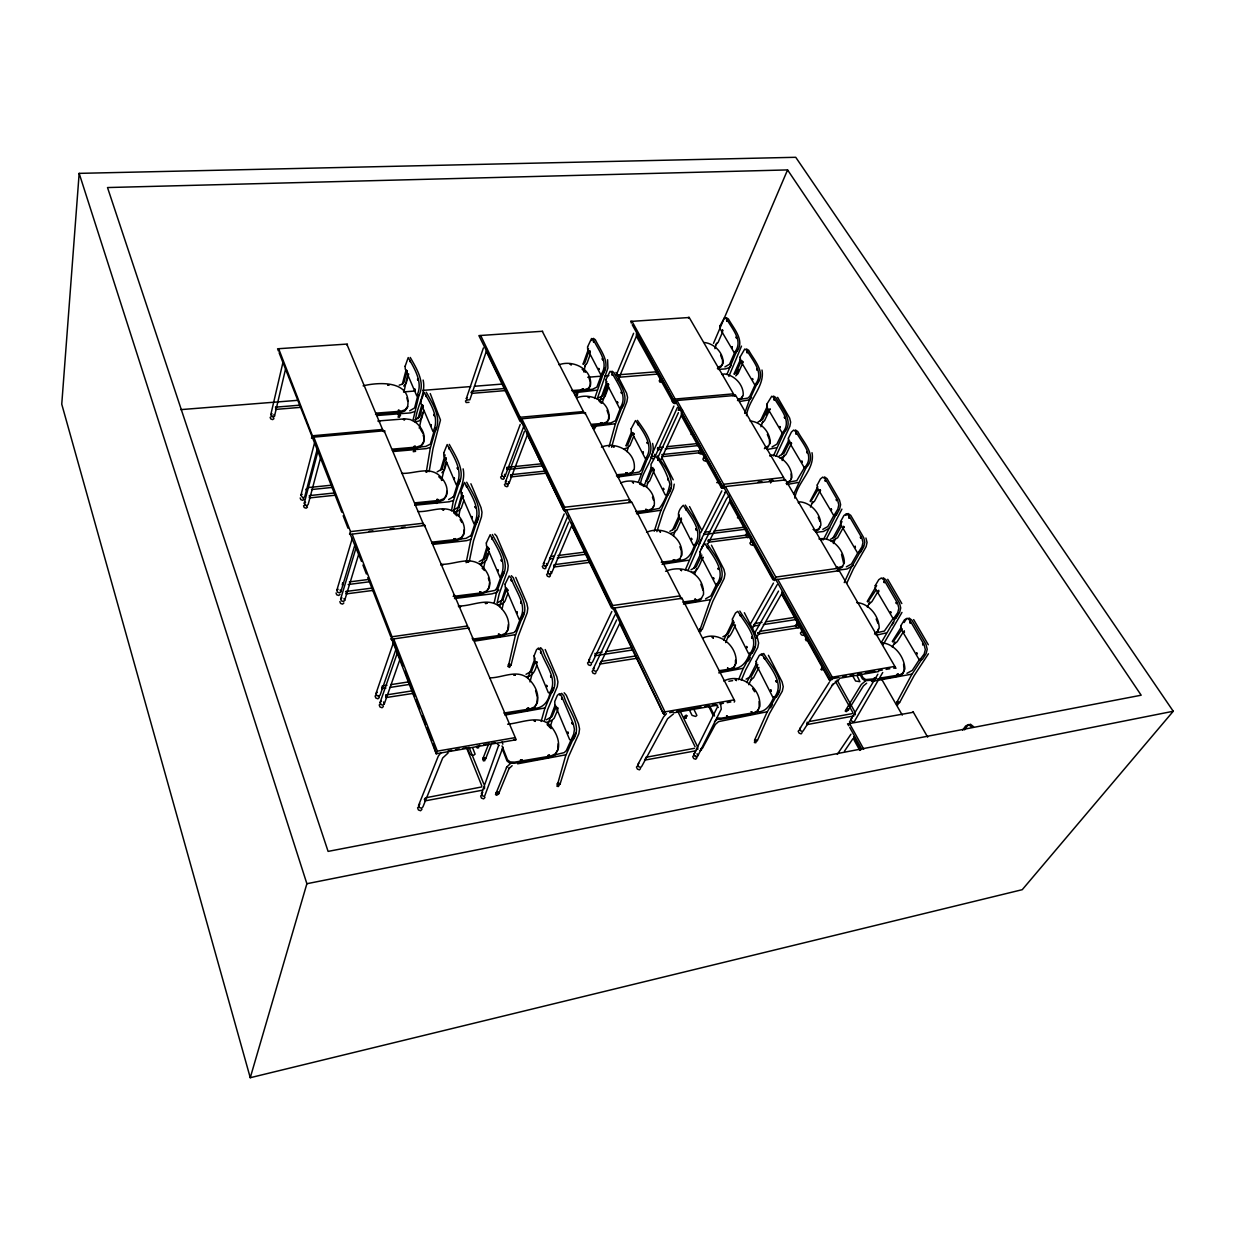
<?xml version="1.0" encoding="UTF-8"?>
<svg xmlns="http://www.w3.org/2000/svg" width="1235" height="1235" viewBox="0 0 1235 1235"><rect width="100%" height="100%" fill="white"/><g stroke="black" fill="none" stroke-linecap="round" stroke-linejoin="round"><path stroke-width="1.5" d="M806.733 724.466L807.381 723.386M645.55 758.969L645.133 760.112M662.747 455.514L662.238 456.641L662.346 455.561M704.552 533.366L704.027 534.508L746.789 529.089M681.319 556.167L681.38 551.026L679.883 546.673M754.245 624.895L753.226 626.068M759.154 632.783L758.583 633.972L757.904 632.783M558.143 743.779L557.711 750.17L555.024 754.863L550.47 757.132L514.069 763.307L509.731 763.106L507.045 761.007L502.259 748.811M79.163 173.363L61.75 404.185L250.257 1077.707L1022.256 889.679L1173.25 711.252L795.741 157.293L79.163 173.363L306.882 883.72L250.257 1077.707M927.67 737.125L913.036 711.653M508.357 624.539L507.801 630.282L505.115 634.466L500.684 636.411L472.959 640.209M542.613 331.258L478.887 335.596L520.985 420.548M489.539 582.627L488.937 588.138L486.25 592.121L481.882 593.958L454.588 597.385M464.128 529.846L463.465 535.11L460.763 538.892L456.425 540.606L431.756 543.354M446.854 491.314L446.159 496.362L443.458 499.99L439.181 501.595L414.883 504.05M403.984 391.742L407.797 374.128M413.092 419.838L418.958 395.293M392.761 449.108L416.72 447.039L420.95 445.542L423.651 442.13C425.967 434.504 421.305 426.847 415.469 422.231C415.655 407.812 426.337 394.428 423.142 380.056M419.267 428.205L422.617 412.274M674.233 484.151L673.523 488.52L663.318 511.722L656.896 531.621M426.353 471.646L430.243 448.32L436.264 427.542M831.279 678.864L832.282 677.181L777.818 579.431L775.657 579.292L831.279 678.864L838.843 677.552M429.132 471.677L432.96 448.845L440.478 420.008L430.243 393.564M441.512 480.461L445.773 462.446M893.661 668.089L895.962 668.274L838.92 570.153L838.303 571.234M451.485 510.827L453.245 501.425L460.192 479.165M453.893 513.204C454.218 497.937 466.506 484.105 463.125 468.852M456.333 513.868L462.338 492.672M458.756 516.276L460.207 508.758M466.135 562.712L470.689 540.282L478.593 516.384M469.315 561.323L473.514 540.807L481.496 516.817L481.99 512.263L481.033 507.647L470.89 483.765M481.249 565.599L487.099 546.395M483.672 567.961L485.262 560.551M494.216 602.603L496.3 593.417L504.081 571.666M497.072 603.112L499.187 593.942L507.693 570.292L508.218 565.707L507.245 560.983L496.64 536.083L494.756 534.076M499.619 606.539L505.825 587.459M285.501 369.265L274.525 416.071L273.244 416.967L270.789 414.713L283.031 362.04M502.074 608.901L503.787 601.553M847.673 710.542L846.207 711.653L845.141 710.974L846.623 709.863M865.179 681.211L861.382 684.391L846.052 709.538L848.368 710.001L847.534 708.427M515.751 577.378L526.789 603.236L527.808 608.099L527.237 612.699L518.252 636.21L511.012 665.279L508.496 665.727L515.319 635.67L524.211 612.267M583.723 371.92L585.575 364.51M829.133 679.713L829.951 681.241M594.668 398.457L605.335 367.644M821.877 667.07L822.695 668.583M823.313 668.984L821.831 670.049L820.812 669.385L822.278 668.336M300.182 497.952L300.815 499.635L302.745 500.329L304.042 499.341L300.877 495.328L314.477 443.149M597.184 398.951L607.913 368.061L607.589 359.725M317.41 448.506L304.736 496.717L303.44 497.705M304.86 504.837L303.563 505.841L304.196 507.523L306.126 508.218L307.422 507.23L304.258 503.185L318.136 450.513M402.378 384.008L406.068 369.991M600.195 400.418L606.91 381.522M527.978 677.799L535.11 658.07M406.933 370.469L404.03 382.279L402.332 384.178L399.167 385.15M602.232 402.764L607.79 386.416M320.621 457.598L308.132 504.575L306.836 505.578M408.677 373.927L406.253 383.02L403.721 386.046M529.969 681.89L532.362 672.936M882.732 672.504L854.774 720.777L853.864 721.981L851.934 721.333L850.9 719.48L877.853 674.202M417.646 396.142L414.636 407.905L409.711 410.792M805.39 639.221L806.177 640.703L807.412 640.517M609.04 446.808L615.154 424.67L622.996 404.617M837.253 570.555L837.855 569.474L785.275 479.458L784.719 480.554M417.986 418.68L421.876 404.679M611.587 447.271L617.716 425.18L626.932 401.684L627.565 397.377L626.608 393.224L615.956 372.43M422.787 405.234L419.715 416.998L414.759 419.915M424.006 410.483L421.583 418.403L419.391 420.811L415.346 422.061M541.131 721.456L544.635 709.044L553.481 687.895M544.604 720.175L547.63 709.554L557.309 686.567L557.942 681.936L556.877 676.904L545.206 649.533M547.707 724.837L555.024 705.324M627.01 451.639L628.584 446.159M433.886 431.818L430.32 444.183L425.674 446.452L420.008 446.946M550.208 727.122L552.261 720.036M355.217 543.832L340.829 591.781L339.501 592.877L337.495 592.167L336.815 590.345L352.253 538.445M440.447 470.504L445.109 454.897M358.659 554.391L344.673 600.411L343.345 601.538L341.323 600.812L340.644 598.975L356.251 547.167M445.032 459.05L441.868 469.578L442.254 468.899L437.19 471.847M446.715 462.446L444.538 469.655L441.898 472.743M638.387 482.051L647.48 458.216M640.425 484.367C642.092 470.164 656.155 457.923 652.605 443.411M643.898 486.559L651.2 467.741M646.523 487.069L648.19 481.604M564.148 692.773L566.325 695.305L578.474 723.787L579.57 728.959L578.891 733.621L568.671 756.376L560.011 784.287L557.417 784.842L565.615 755.851L575.742 733.189M765.546 564.966L766.287 566.356M457.166 485.046L453.353 497.288L453.724 496.578L448.598 499.558M700.816 749.012L702.483 747.823M462.245 496.902L458.911 507.4L459.296 506.69L454.125 509.685M463.912 500.252L461.242 508.156L458.926 510.58L454.742 511.908M654.272 531.158L660.663 511.213L667.903 494.71M714.895 348.671L716.64 343.222M751.173 538.028L751.899 539.386M687.386 715.806L685.734 716.948L684.669 716.254L686.336 715.111M684.221 716.809L684.977 718.415L686.336 718.183L685.579 716.578M474.858 523.933L470.828 536.113L471.214 535.372L465.965 538.398L460.393 539.016M727.075 374.082L736.678 351.018M673.507 535.758L675.298 530.371M728.882 376.382L741.494 346.124M738.437 515.489L739.148 516.832M486.945 349.49L469.856 399.785L467.015 399.97L466.336 398.488L483.394 347.946M396.373 648.143L380.148 695.012L378.805 696.247L376.706 695.506L375.98 693.53L393.394 642.787M488.165 547.259L484.027 559.347L484.398 558.59L479.134 561.616M485.895 558.745L487.763 553.28M489.214 552.246L486.405 560.088L484.012 562.512L479.767 563.886M400.078 658.996L384.301 703.95L382.943 705.2L380.859 704.459L380.102 702.453L397.716 651.848M685.24 570.107L696.772 543.246M687.926 570.585L701.835 538.769M744.674 413.401L749.136 400.742L758.938 379.469M503.015 747.16L484.506 796.451L482.36 795.741L481.511 793.626L498.477 745.863M717.767 480.415L719.65 481.588M719.187 482.391L716.809 482.623L718.261 481.804M746.48 415.686C748.472 399.692 765.052 386.246 761.995 370.037M500.777 577.239L496.485 589.249L496.856 588.462L494.926 590.392L485.864 592.213M694.61 574.09L696.525 568.733M583.074 364.016L588.555 348.81M734.192 702.113L734.779 701.032L681.72 597.725L681.195 598.836M589.08 350.925L585.035 362.318L583.29 364.155M590.284 354.275L587.104 363.044L584.618 365.93M506.952 588.431L502.583 600.442L502.954 599.654L497.566 602.726M507.94 593.356L504.991 601.198L502.537 603.622L498.214 605.057M760.914 426.739L762.875 421.367M631.687 502.027L680.639 597.014L680.115 598.126M705.818 457.259L703.441 457.49L706.235 456.441M520.228 424.439L501.564 474.564L502.29 476.139L504.112 476.803L505.208 475.876L523.902 426.013M601.321 375.178L596.875 387.126L592.399 389.303L586.779 389.72M711.437 545.191L723.911 569.381L724.991 573.966L724.189 578.381L712.873 601.167L702.252 629.464L699.967 629.881L710.14 600.658L721.363 577.965M527.422 434.751L509.067 483.286L507.971 484.213L506.149 483.549L505.408 481.959L524.427 431.37M607.45 383.699L602.927 395.663L598.419 397.855M520.058 619.553L515.535 631.486L515.906 630.668L513.914 632.598L504.961 634.512M608.623 387.018L605.027 396.389L602.757 398.72L598.99 399.893M773.45 455.838L784.101 432.466M693.375 434.149L691.029 434.365L692.464 433.578M775.92 456.317L789.844 426.368L790.647 422.154L789.628 418.063L777.633 397.361M782.141 460.516L784.21 455.144M347.159 345.229L347.436 344.04L277.582 348.779L278.431 351.002M783.638 479.581L784.194 478.47L735.427 394.984L734.933 396.095M491.19 744.705L485.509 759.124L483.996 759.386L482.916 758.645L488.875 743.346M620.124 408.77L615.478 420.703L610.893 422.895L605.196 423.373M725.562 486.806L775.842 577.1L774.777 579.431L723.509 486.744L785.12 479.967M723.633 640.347L733.204 620.557M384.455 431.91L384.764 430.706L312.733 437.236L311.498 438.193L312.424 435.785L278.786 349.104M725.701 642.586L728.465 635.608M680.516 409.989L678.169 410.19L679.605 409.433M448.12 752.964L442.701 757.981L422.941 806.872L421.567 808.261L419.391 807.505L418.588 805.343L438.271 756.19L440.972 752.671M535.249 661.929L531.22 672.025L531.575 671.176L526.033 674.295M553.465 558.436L549.621 558.93L550.162 557.726M536.808 665.001C535.357 670.235 532.964 676.147 526.697 676.687M626.006 445.65L631.394 432.265M632.644 432.852L627.859 444.708L626.284 445.928M674.217 401.699L672.782 402.44L672.149 401.236M793.704 494.093L806.285 467.216M794.8 498.122C797.301 482.129 815.332 469.13 812.012 452.705M424.871 526.619L425.226 525.431L350.261 534.338L361.515 561.431M633.771 436.109L629.989 445.434L627.658 447.749L623.829 448.984M612.761 608.67L613.255 607.543L614.659 607.975L664.97 711.885L663.843 714.401L613.888 609.735M498.075 791.759L498.755 793.534L496.13 793.055L506.829 766.889L510.503 763.508M498.755 793.534L509.407 767.614L509.021 768.571L512.139 765.7M616.219 375.208L633.601 333.296M496.13 793.055L496.547 792.036M506.443 767.846L506.829 766.889M468.76 629.078L469.177 627.92L391.757 639.205L436.233 753.782L516.199 739.734L468.744 628.646M738.561 679.698L742.868 669.293L754.863 647.032M810.469 507.076L812.661 501.781M618.148 379.963L636.982 334.778M568.023 515.551L547.151 565.244L546.055 566.278L544.156 565.599L543.369 563.886L564.21 513.93M659.722 377.833L661.497 378.929M646.09 458.37L641.197 470.134L639.329 471.986L630.761 473.514M550.1 692.341C548.479 701.912 542.489 709.322 532.162 708.273M677.089 400.634L723.648 484.29L722.629 486.559L675.144 400.634L735.257 395.432M741.355 680.176L745.678 669.802L757.765 647.433L758.63 643.003L757.503 638.263L744.365 612.73M585.112 413.91L585.544 412.752L520.028 418.958L563.623 509.607L564.627 507.23L521.942 418.974M676.286 400.727L675.051 403.675L673.507 403.15L636.735 336.831L636.287 333.82M878.517 628.908L876.865 632.814L874.519 634.034M572.546 523.733L551.458 573.364L550.362 574.399L548.463 573.719L547.661 571.99L568.717 522.112M746.712 682.507L756.777 662.886M652.867 467.509L647.773 479.566L645.89 481.418M654.01 470.736L649.672 480.955L647.294 483.286M748.796 684.73L751.729 677.814M556.367 706.42L552.03 716.609L546.364 719.773M682.554 410.298L681.288 413.277L681.751 416.427L721.348 487.779L723.031 488.442L724.42 485.494M482.746 759.154L483.41 760.884L484.923 760.637L484.259 758.908M482.916 758.645L483.333 757.657L485.942 758.136M713.506 343.33L787.575 169.921L107.507 187.55L328.093 851.394L1141.171 695.212L787.575 169.921M557.772 709.832L554.175 718.23L551.551 720.669L547.043 722.213M688.543 318.26L688.991 317.148L734.485 395.586L732.54 395.586M722.506 332.184L718.152 342.311L715.914 344.55M823.266 539.911L836.651 513.513M476.571 746.295L477.219 748.009L478.717 747.762L478.068 746.048M479.72 745.276L477.806 746.496M826.586 538.645L841.915 509.129M609.488 602.155L564.441 509.808L566.479 509.885L612.73 605.52L611.973 607.28M669.355 491.422L670.79 488.118M833.363 543.524L835.678 538.259M734.671 352.608L729.545 364.232L724.899 366.918M631.317 323.107L630.776 321.054L631.98 321.347L675.19 399.044L674.248 401.236L632.243 324.759M734.007 373.989L740.63 359.123M768.402 655.291L782.064 681.813L783.237 686.675L782.311 691.137L769.606 713.305L757.364 740.63L755.017 741.139L754.554 740.197L766.765 712.811L779.362 690.72M741.571 360.419L736.245 372.352L734.424 374.143M736.431 374.483L738.623 369.574M742.559 363.507L738.021 373.634L735.72 375.888M672.643 529.861L679.343 515.01M679.559 518.221L674.943 528.426L669.864 531.312M673.893 406.053L651.879 454.588L652.682 456.101L654.427 456.734L655.368 455.854L677.367 407.565M681.458 519.75L676.873 529.846L674.433 532.177L670.466 533.474M658.425 456.379L678.416 412.629M661.111 459.42L681.921 414.142M755.172 384.656L749.815 396.281L747.962 398.087L739.472 399.461M844.231 582.611L850.653 568.64L863.404 546.318M846.839 583.074L853.262 569.134L866.105 546.719L867.063 542.427L865.936 538.028M393.872 639.39L437.344 751.142L436.233 753.782L433.269 744.041M694.564 544.959L693.206 544.944L678.555 516.076C677.737 512.139 680.454 507.817 683.31 505.3C690.226 516.122 704.182 531.498 694.564 544.959C691.986 552.693 687.972 561.446 678.293 560.042M758.552 708.89L757.194 711.777L753.242 713.845L720.622 719.31L716.593 719.094M614.953 614.922L592.63 661.898L591.519 663.056L589.558 662.346L588.694 660.493L611.834 611.51M760.42 420.873L767.398 406.114M767.553 409.156L762.751 419.298L757.981 422.03M765.962 414.867L768.263 410.005M693.823 568.223L700.832 553.434M770.131 408.893L764.573 420.595L762.211 422.864M701.866 554.994L696.216 566.85L691.029 569.767M619.769 623.366L597.231 670.25L596.119 671.408L594.143 670.713L593.279 668.845L616.651 619.97M867.341 607.126L869.826 601.97M820.256 526.311L818.543 529.815L815.069 531.39M782.496 432.667L776.877 444.183L772.045 446.946M480.708 335.58L520.182 417.276L519.564 419.082M716.547 584.356L710.851 595.872L705.586 598.836M781.709 454.65L788.995 439.922M352.253 534.431L392.02 636.766L390.986 639.329L391.48 638.588M789.983 441.312L784.132 453.121L779.254 455.9M770.563 482.978L771.998 480.06M790.956 444.446L785.985 454.465L783.561 456.734L779.841 457.938M720.653 704.212L721.255 709.106L697.96 755.604L696.895 756.901L694.857 756.221L693.9 754.261L716.964 707.902M700.785 532.671L721.811 490.897M881.327 642.509L898.231 613.579M725.408 492.456L700.091 541.625M883.118 644.701L901.967 612.421M708.18 543.369L730.225 500.206M804.618 467.355L796.791 480.662L788.084 482.237M892.318 647.094L894.943 641.968M734.254 622.193L728.233 633.848L722.892 636.812M735.334 625.419C736.214 622.286 731.166 636.689 727.647 637.677M313.999 437.591L350.524 531.606L349.536 534.107L350.045 533.474M810.129 501.287L817.786 486.713M817.925 489.816L810.685 501.642M819.762 491.283L814.544 501.194L812.059 503.479M928.442 653.763L914.116 675.638L899.543 702.684L897.351 703.147L896.857 702.252L911.415 675.144L921.557 659.583M749.722 653.145C746.866 661.991 741.077 669.648 730.888 668.583M748.41 660.957L750.216 657.607M673.476 713.907L667.595 718.755L641.845 766.163L640.733 767.444L638.68 766.719L637.754 764.712L663.488 717.056L666.437 713.676M702.175 748.78L715.358 724.389L718.554 721.611L766.935 711.808M834.026 515.165L827.851 526.542L822.819 529.352M757.873 664.569L751.544 676.132L746.094 679.142M833.1 537.765L841.977 521.618M841.22 526.372L835.725 536.361L830.646 539.201M843.104 527.87L837.639 537.765L831.263 541.331M750.324 624.154L773.434 583.105M752.223 628.8L777.17 584.695M754.292 633.694L778.544 591.071M773.944 696.694C770.717 704.413 766.024 712.61 756.453 711.869M756.175 638.325L782.28 592.677M857.924 552.663L851.471 563.994L846.33 566.85M770.609 707.809L772.508 704.49M742.683 396.188L740.907 399.229L737.496 400.541M867.202 601.476L876.634 585.575M875.816 590.345L867.865 601.985M878.718 590.268L871.925 601.615L869.286 603.9M653.763 506.304L651.632 509.839L647.819 511.413L636.92 512.602M858.881 673.245L857.183 675.993L859.915 681.674L855.577 681.025L853.123 676.703M893.384 618.117L884.368 631.07L875.6 632.999M892.071 624.956L893.862 622.069M848.368 710.001L863.435 685.904L866.677 683.187M892.272 641.474L901.164 627.256M904.128 622.517L906.104 619.352M902.291 628.847L892.982 642.077M633.787 469.964L631.656 473.345L627.889 474.827L616.466 475.954M903.233 632.058L897.166 641.721L894.433 644.006M839.213 679.343L832.22 685.178L833.1 684.082L803.537 730.333L802.611 731.521L800.666 730.827L799.663 728.943L829.225 682.446M919.519 659.336L912.325 670.389L906.938 673.322M837.315 754.353L850.961 734.192M844.462 751.189L852.984 738.592M962.621 730.209L965.631 725.995L968.564 724.559L971.636 727.044M964.535 729.87L967.545 725.64L970.478 724.219L973.55 726.689M850.9 719.48L851.81 718.276M850.436 720.561L849.541 721.765L850.56 723.617M854.25 713.861L855.346 714.725L855.083 712.641M802.055 732.679L801.114 733.868L799.184 733.173L798.18 731.29L799.107 730.086M799.663 728.943L800.589 727.755M591.688 340.505L593.417 338.375L595.347 339.764C600.395 350.416 611.479 362.905 602.695 374.714L602.109 374.267M729.314 495.328L726.612 498.647L702.02 547.028L702.962 546.055M407.72 406.531L405.034 409.819L400.85 411.224L375.857 413.154M804.124 634.342L803.229 635.438L801.361 634.821L800.404 633.092L801.299 631.98M802.549 629.649L801.638 630.745L802.596 632.474L804.464 633.092M799.184 626.593L798.273 627.689L796.405 627.056L795.463 625.342L796.374 624.246M693.9 754.261L694.965 752.964M693.808 755.311L692.727 756.592L693.7 758.568L695.722 759.232L696.787 757.95L695.83 755.974M797.594 621.9L796.683 622.996L797.64 624.709M640.533 768.556L639.437 769.837L637.384 769.112L636.457 767.105L637.569 765.823M637.754 764.712L638.865 763.431M753.489 544.295L752.594 545.283L750.787 544.681L749.892 543.076L750.803 542.088M751.93 539.695L751.019 540.683L751.899 542.288M748.811 536.731L747.901 537.719L746.11 537.117M745.214 535.527L746.125 534.539M484.954 797.455L483.657 798.86L481.496 798.15L480.662 796.035L481.959 794.63M481.511 793.626L482.823 792.222M483.611 787.714L484.444 788.748L484.568 786.355M596.042 672.704L594.946 673.862L592.97 673.168L592.105 671.3L593.217 670.142M593.279 668.845L594.39 667.687M591.457 664.368L590.345 665.511L588.385 664.816L587.536 662.963L588.632 661.821M700.785 549.482L701.727 548.494M698.856 544.079L699.797 543.107M588.694 660.493L589.805 659.351M421.953 809.342L420.579 810.731L418.403 809.959L417.6 807.813L418.974 806.424M418.588 805.343L419.962 803.954M706.343 460.207L705.432 461.118L703.703 460.531L702.869 459.034L703.78 458.139M498.878 589.99L496.439 592.414L492.147 593.819L454.495 598.558M731.305 365.514L729.036 367.768L725.454 368.894L718.075 369.419M703.888 456.61L704.799 455.7M702.128 453.26L701.218 454.156L699.489 453.569L698.67 452.087M700.569 448.784L699.658 449.679L700.477 451.161M751.621 397.577L749.29 399.847L740.043 401.452M756.561 384.733C766.95 373.279 754.245 360.543 748.703 350.308L746.496 348.934M547.661 571.99L548.772 570.956M547.707 573.472L546.611 574.507L547.398 576.22L549.297 576.915L550.393 575.865L549.606 574.152M666.452 494.726L665.156 494.772L651.092 467.015L651.015 464.283L655.584 456.116C662.099 463.742 667.162 474.302 669.895 484.12C668.181 492.58 664.631 501.642 659.397 508.388L650.706 510.009M543.369 563.886L544.465 562.867M543.415 565.383L542.319 566.402L543.107 568.115L544.99 568.795L546.086 567.76L545.299 566.062M383.406 706.482L382.063 707.732L379.963 706.991L379.222 705L380.565 703.749M380.102 702.453L381.461 701.218M376.443 694.842L375.1 696.077L375.841 698.053L377.925 698.794L379.269 697.559L378.527 695.583M375.98 693.53L377.323 692.295M662.562 381.924L659.969 382.186L659.197 380.781L660.108 379.963M829.75 527.916L823.421 531.467L816.119 532.347M538.753 649.409L540.668 647.711L542.829 650.104C546.518 663.658 561.076 678.277 551.921 692.634L550.64 692.387M783.963 432.837C794.985 421.243 781.292 408.075 775.858 397.577L773.558 396.08M853.416 565.414L846.948 569.011L837.7 570.215M750.926 680.006L753.612 677.675L758.985 667.456M714.494 721.719L716.995 719.557M505.532 483.58L504.451 484.506L505.177 486.111L507.014 486.76L508.094 485.834L507.353 484.243M505.408 481.959L506.489 481.033M501.703 476.154L500.623 477.081L501.348 478.671L503.17 479.334L504.266 478.408L503.525 476.818M343.87 603.02L342.543 604.131L340.536 603.421L339.857 601.584M340.644 598.975L341.971 597.863M340.042 594.39L338.714 595.486L336.707 594.776L336.028 592.954M336.815 590.345L338.128 589.234M806.162 467.602C817.74 455.854 803.198 442.284 797.81 431.555L795.417 429.95M559.64 694.981L561.647 693.375L563.901 695.938C567.467 709.863 583.043 725.007 573.318 739.672L571.975 739.333M896.857 702.252L897.706 701.573L899.543 702.684M896.95 702.977L896.595 704.537L897.938 704.753L898.293 703.194M468.991 402.332L466.151 402.533L465.471 401.051L466.552 400.202M466.336 398.488L467.401 397.655M304.258 503.185L305.57 502.182M300.877 495.328L302.174 494.34M754.554 740.197L755.496 739.472M754.878 740.876L754.384 742.544L755.789 742.76L756.283 741.108M481.804 786.927L426.152 797.702M845.713 515.365L848.152 513.544L850.745 515.381L863.697 537.642L864.824 542.242L863.805 546.596L860.409 552.539L858.834 552.508M571.033 740.043L569.69 739.703L554.885 704.521L554.777 701.449L557.371 695.336L559.362 693.73L561.616 696.293L573.333 723.88L574.445 729.267L573.735 733.991L566.263 750.71L564.148 752.64L554.839 754.863M557.649 784.487L556.97 786.278L558.467 786.494L559.146 784.719M557 783.824L558.096 783.052M270.789 414.713L272.07 413.818M271.453 416.488L270.172 417.384L270.758 418.943L272.626 419.622L273.892 418.727L273.305 417.152M699.55 629.016L700.477 628.383M699.936 629.835L699.427 631.332L700.77 631.564L701.279 630.066M761.316 655.152L763.739 653.516C770.594 665.511 787.976 682.662 776.383 697.003L774.808 696.741M508.125 664.816L509.19 664.121M595.872 426.801L593.371 426.353M435.893 501.765L435.199 503.124L436.542 503.355L437.236 501.997M576.621 393.239L576.066 394.413L577.301 394.629L577.841 393.456M413.972 450.389L413.262 451.686L415.608 451.377M383.467 431.663L346.973 344.472M875.214 632.907L877.56 631.687L879.196 627.781C878.919 615.817 868.931 603.328 856.611 602.572M758.738 632.86L758.583 633.972L800.172 627.488M398.735 415.809L398.025 417.06L399.337 417.291L400.047 416.041M753.612 626.006L759.525 625.188M842.671 566.232L835.493 568.378M838.519 569.057L842.023 567.374L844.354 562.573C844.261 550.038 832.158 536.391 818.959 538.954M701.434 598.265L697.574 600.056L682.662 602.062M815.687 530.247L819.16 528.673L820.874 525.153C820.92 513.868 811.086 502.614 799.709 501.842M679.775 558.714L675.931 560.397L661.234 562.203M786.695 482.329L790.153 480.847M786.108 483.487L789.566 482.021L791.897 477.497C792.098 466.49 782.326 455.746 771.319 454.974M600.21 664.044L600.596 662.886M764.959 447.487L768.386 446.082M764.388 448.645L767.83 447.255L770.146 442.871C770.47 432.111 760.775 421.783 750.108 421.012M467.664 628.337L468.065 627.179L424.794 526.033M738.021 399.353L741.448 398.056L743.223 395.015C743.686 384.533 734.038 374.684 723.756 373.912M697.652 747.221L697.76 749.444L696.818 748.626M717.89 367.15L721.271 365.93L723.077 362.997C723.633 352.747 714.062 343.284 704.089 342.512M717.381 368.339L720.761 367.104L722.552 364.171L722.506 360.002L720.622 355.248M911.6 674.171L871.478 681.504M565.769 754.801L517.619 763.801M275.992 409.387L275.899 407.149M743.038 668.305L718.693 672.874M885.819 632.999L876.232 635.222M544.774 707.995L504.868 715.096M710.295 599.701L683.48 604.131M515.474 634.651L474.502 641.135M688.512 560.227L662.068 564.318M691.646 571.975C698.624 574.784 703.394 552.23 703.055 558.035M798.15 482.484L786.757 484.521M660.818 510.271L636.519 513.775M470.828 539.294L466.598 540.652L433.114 544.388M776.306 447.78L766.95 449.525M640.718 473.839L618.581 476.895M453.368 500.453L449.216 501.765L414.667 505.269M615.292 423.744L592.491 426.569M596.721 390.152L574.229 392.761M430.351 447.348L426.276 448.629L394.119 451.439M414.312 411.687L410.298 412.922L376.752 415.531M471.091 392.452L472.048 393.332L471.909 392.205M618.318 376.351L619.275 377.138L619.244 376.104M751.127 536.716L708.797 542.196L708.056 541.146M309.398 496.81C309.723 499.141 310.34 493.46 309.368 497.937L335.349 495.204M306.882 883.72L1173.25 711.252M848.816 725.763L847.519 723.864L913.221 712.286M645.766 757.333L694.502 748.302M424.315 799.307L425.303 800.82L482.592 790.168M644.516 760.158L696.2 750.741M809.774 721.441L852.243 713.629M807.381 724.528L853.987 715.929M510.487 475.876L511.506 476.833L510.889 475.83M674.31 712.688L717.736 705.108M700.029 750.463L701.403 750.232L700.615 748.58M839.815 678.247L878.564 671.547M437.344 751.142L514.671 737.696M664.97 711.885L733.621 699.952M448.012 750.942L451.778 750.293M455.545 749.63L459.327 748.981M463.094 748.317L466.861 747.654M483.811 744.705L487.578 744.057M491.345 743.393L495.112 742.744M669.663 712.641L673.384 711.993M677.089 711.345L701.187 707.146M704.892 706.497L708.597 705.849M712.317 705.2L716.022 704.552M719.727 703.919L723.432 703.271M727.137 702.622L730.858 701.974M662.222 456.672L701.326 452.581M832.282 677.181L894.711 666.437M842.61 676.904L846.392 676.24M850.174 675.591L853.956 674.943M857.738 674.279L861.521 673.631M865.303 672.982L874.75 671.346M878.533 670.698L882.315 670.049M886.097 669.385L889.879 668.737M877.082 678.571L865.735 679.574L863.064 677.722L861.274 674.449M880.848 677.953L899.697 674.881L903.248 672.952L904.869 668.861C904.421 656.588 894.356 643.574 881.62 642.817M874.488 680.006L865.025 680.701L862.37 678.849L859.683 673.939M878.255 679.389L898.987 675.993L902.538 674.063L904.143 669.987L903.572 664.384M832.081 679.59L830.815 679.79L828.685 677.552L782.99 595.285L782.65 593.016M507.616 724.204C522.39 722.892 542.412 712.873 552.894 728.773C556.985 734.655 559.687 741.787 558.22 749.012L555.534 753.705L550.98 755.974L514.547 762.149L510.209 761.933L507.523 759.834L502.043 745.894M387.265 694.78L411.363 690.982M600.889 661.451L635.932 655.924M412.999 693.422L385.953 697.574M599.639 664.09L638.155 658.116M728.835 681.257L732.633 680.655M632.366 650.011L595.008 655.723M759.432 631.425L799.307 625.203M503.787 713.058L530.185 708.921L534.693 706.79L537.379 702.314C539.325 692.928 534.276 683.603 527.191 677.706C516.106 669.339 501.95 677.969 489.739 677.861M505.208 713.938L529.707 710.11L534.199 707.964L536.901 703.487L537.379 697.358L535.604 690.55M723.725 681.01C741.201 672.319 761.115 687.988 759.88 706.312L757.842 710.65L753.89 712.718L721.24 718.168L717.211 717.952M763.307 624.601L797.47 619.337M383.143 685.842L386.941 685.255M390.723 684.653L407.782 682.013M596.32 653.083L602.001 652.203M605.798 651.617L632.32 647.51M381.785 688.621L385.907 688.096M389.612 687.509L409.958 684.344M718.785 670.759L730.147 669L734.053 667.054L736.122 662.902C737.418 645.951 719.171 630.637 702.684 638.063M720.067 671.608L729.53 670.142L733.451 668.197L735.504 664.044L735.442 660.246M754.508 623.536L762.026 622.394M765.777 621.807L793.966 617.485M808.246 639.051L805.992 638.588L807.458 637.569M777.818 579.431L838.812 570.755M392.02 636.766L466.876 626.068M612.73 605.52L679.528 595.965M614.659 607.975L681.488 598.373M775.842 577.1L836.821 568.471M472.218 638.649L472.65 637.739M473.375 639.004L501.132 635.207L505.563 633.262L508.249 629.094C510.302 620.202 505.347 611.356 498.6 605.814C486.636 597.215 471.399 606.586 458.278 605.953M683.974 602.973L697.003 601.229L700.878 599.438L703.518 594.39C704.259 573.812 683.711 563.901 665.572 571.249M346.093 593.896L373.202 590.392M589.234 562.45L553.604 567.066M709.538 539.865L748.503 534.848M345.584 591.519L371.611 588.138M554.916 564.596L588.493 560.227M349.351 581.917L368.385 579.477M550.563 556.491L554.253 556.012M557.942 555.549L585.622 552.014M348.177 584.51L370.438 581.654M557.201 557.958L585.128 554.376M704.876 532.192L710.387 531.498M714.062 531.035L743.424 527.314M453.538 595.038L454.804 595.285L453.847 595.826M453.168 596.397L482.298 592.754L486.667 590.917L489.369 586.934C491.468 578.366 486.59 569.814 480.075 564.519C468.42 556.182 453.538 564.997 440.725 564.287M662.547 563.16L675.391 561.57L679.235 559.887L681.874 555.009C683.31 536.499 662.933 525.276 646.553 532.27M350.524 531.606L423.018 523.269L424.469 525.215L422.463 525.122M564.627 507.23L629.618 499.758L630.915 501.595L628.877 501.534M369.111 531.282L372.908 530.834M390.075 528.858L393.872 528.41M401.498 527.53L405.312 527.098M566.479 509.885L631.502 502.352M723.648 484.29L783.175 477.513M758.151 481.99L761.871 481.557M769.297 480.708L773.017 480.291M721.348 487.779L725.13 487.346M739.626 518.206L737.449 517.743L738.9 516.863M432.142 542.119L456.827 539.386L461.164 537.673L463.866 533.89C466.058 525.662 461.257 517.419 454.989 512.371C444.06 504.544 430.089 512.201 418.032 511.568M798.227 502.521L799.323 502.753L798.597 503.201M635.608 511.614L648.329 510.225L652.142 508.65L654.272 505.13C655.986 487.871 636.04 476.37 620.711 482.9M309.244 495.621L333.481 493.074M512.787 474.502L544.851 471.122M510.966 476.895L546.626 473.129M724.574 492.348L725.763 492.225M311.513 489.554L331.968 487.439M542.813 465.842L507.076 469.547L506.998 467.355M661.821 454.588L701.48 450.466M659.505 447.425L663.257 447.055M667.008 446.669L697.034 443.612M661.435 449.339L657.668 449.725L657.622 447.626M665.202 448.953L699.118 445.48M307.654 487.64L331.721 485.17M508.866 467.17L540.714 463.881M415.253 502.799L439.552 500.36L443.844 498.755L446.53 495.142C448.784 487.192 444.06 479.226 437.977 474.363C427.233 466.753 413.493 474.055 401.622 473.329M616.944 474.765L628.383 473.638L632.15 472.156L634.281 468.76C636.087 451.856 616.311 441.019 601.43 447.132M769.837 455.591L770.918 455.838L770.208 456.255M312.424 435.785L382.665 429.44M520.182 417.276L583.429 411.564L584.695 413.37M675.19 399.044L733.328 393.857M703.981 534.493L704.151 533.412M392.421 450.358L416.365 448.274L420.61 446.792L423.296 443.365L424.037 438.548L423.173 434.905M591.333 425.504L602.618 424.547L606.354 423.173L608.5 419.962L608.747 415.423L607.033 410.282M471.538 393.394L505.841 390.553M591.781 424.3L603.081 423.343L606.817 421.969L608.963 418.758C610.862 402.193 591.194 392.174 576.853 397.763M618.812 377.262L659.119 373.958M275.436 407.179L299.827 405.173M471.461 391.263L504.004 388.577M299.858 407.411L275.575 409.418L275.806 408.183M680.253 407.905L678.818 408.662L679.729 409.217M708.226 540.065L708.797 542.196L708.643 540.004M180.85 409.619L297.928 400.31M403.505 391.912L415.022 391.001M422.694 390.383L470.674 386.57M474.518 386.262L503.309 383.977M587.752 377.262L601.198 376.181M605.027 375.888L608.87 375.579M618.473 374.807L656.85 371.766M377.848 420.996L405.219 418.835L410.298 419.529L415.469 422.231M378.574 421.428L379.747 421.675M375.548 414.404L400.526 412.459L404.71 411.054L407.38 407.782C412.922 380.874 380.673 381.6 363.105 385.845M571.651 390.6L584.649 389.627L588.354 388.315L590.5 385.243C592.46 369.003 572.963 359.555 559.038 364.773M573.071 391.665L587.906 389.519L590.068 386.447L590.33 382.078L588.709 377.092M549.668 558.899L549.714 557.788M631.98 321.347L688.79 317.534M346.541 593.834L346.464 591.442M758.738 633.972L757.534 632.845M807.119 724.405L807.165 722.104M382.248 688.559L382.171 686.089M385.984 694.996L386.262 697.621L385.829 695.12M617.546 477.219L618.828 477.436L619.352 476.154M398.967 414.234L400.572 415.207L397.963 414.744M674.603 402.332L636.951 334.484M704.706 458.108L706.451 458.694M513.945 739.456L515.443 739.966M653.315 459.188L650.768 457.043M722.552 487.022L681.998 414.018M521.402 421.953L520.028 421.382L486.405 351.651M769.729 409.649L769.914 409.264M774.221 579.076L772.986 578.505L730.441 500.283M774.731 580.573L772.894 579.724L730.163 502.738L729.669 499.465M565.012 509.885L528.117 435.06M565.46 511.367L563.947 510.642L527.623 435.368L527.16 432.08M639.776 484.058L643.667 486.081M830.584 679.837L828.562 678.787L782.311 595.502L781.817 592.09M878.548 590.747L878.733 591.858L878.317 591.133M613.131 608.87L611.479 607.944L572.129 526.434L571.651 523.023M726.226 317.627L728.357 318.923C733.93 328.942 745.909 341.323 735.998 352.623L735.35 352.207M691.693 432.837L692.603 433.408M787.59 603.637L788.594 604.27M663.133 711.869L664.337 712.641M664.862 714.339L663.041 713.166L620.294 624.663L619.769 621.097M824.532 476.926L827.033 478.64L839.522 500.16L840.618 504.636L839.646 508.974L836.404 514.933L834.891 514.964M611.989 371.148L613.98 372.615C618.997 383.514 630.792 396.358 621.545 408.337L620.943 407.874M883.195 577.733L885.927 579.755L899.543 603.205L900.732 607.944L899.651 612.328L896.023 618.179L894.356 618.056M909.022 617.963L911.862 620.109L926.003 644.438L927.223 649.301L926.08 653.701L922.298 659.521L920.554 659.32M637.43 420.379C644.485 430.598 657.097 445.958 647.341 458.602L646.692 458.092M657.529 455.931C664.584 466.429 678.046 482.252 667.764 495.112L667.085 494.571M685.271 505.084C692.279 515.875 706.806 532.254 695.861 545.283L695.166 544.697M707.053 543.616C714.062 554.716 729.561 571.635 717.998 584.865L717.273 584.248M497.226 743.84L499.249 745.539M739.827 611.047C746.696 622.672 762.998 639.251 752.038 653.315L750.525 653.13M582.133 369.28L585.436 372.26M599.16 401.205L601.414 403.243M410.252 357.44C416.488 368.37 425.689 382.726 418.804 395.694L418.31 395.215M392.097 640.101L393.317 641.227M426.276 392.205C432.528 403.428 442.377 418.171 435.106 431.401L434.581 430.892M520.29 419.807L523.007 424.253M438.765 476.725L442.223 480.075M449.278 444.368C455.483 455.962 466.259 471.168 458.432 484.707L457.892 484.151M454.588 513.59L456.95 515.906M482.082 568.115L484.506 570.508M466.722 482.237C472.912 494.154 484.46 509.823 476.17 523.64L475.598 523.053M547.105 724.59L551.072 728.604M492.348 534.477C498.477 546.735 511.058 562.944 502.166 577.023L501.564 576.375M511.352 575.695L513.389 577.841C517.295 590.886 531.096 605.737 521.51 619.414L520.892 618.72M716.871 705.787L718.322 707.47M752.594 688.621L754.662 691.754M420.379 429.116L422.74 433.084M460.146 519.642L461.828 522.482M913.668 619.615L928.303 644.763M887.733 579.308L901.828 603.56M881.203 678.416L902.291 715.111M837.098 680.053L854.759 711.684M835.369 681.257L852.906 712.703M746.326 533.134L747.206 534.724M660.108 378.358L660.879 379.747M849.865 724.096L863.744 749.151M849.742 727.43L861.752 749.12M860.579 750.324L854.635 737.789M859.776 750.386L854.234 740.336L853.694 736.708M619.152 375.162L619.306 377.184L618.673 376.32M658.023 447.579L658.193 449.663L657.514 448.722M654.565 454.356L655.368 455.854M689.547 506.582L701.542 529.923M661.698 457.351L673.229 479.798M585.251 413.231L629.618 499.758M542.335 331.366L583.429 411.564M694.224 710.001L696.88 715.389L695.645 716.454L692.048 715.374L689.778 710.773M756.901 739.703L757.364 740.63M595.116 427.603L594.575 428.823L592.97 427.881M577.471 394.984L576.915 396.157L575.356 395.246M680.084 711.051L697.605 746.804M677.428 710.634L695.073 746.712M697.003 753.643L697.96 755.604M709.554 705.664L714.54 715.991M708.118 705.077L713.104 715.42M608.237 599.824L572.345 523.902M609.905 603.251L611.557 606.678M527.191 432.914L558.93 498.647M560.597 502.105L563.947 509.036M553.99 564.735L553.959 567.05L554.052 565.908M511.336 474.641L511.29 476.833L510.889 474.688M594.946 653.408L595.394 655.739L595.965 654.519M507.431 467.324L507.6 469.485L506.983 468.497M471.477 392.406L471.924 393.363L472.326 392.174M550.671 571.635L551.458 573.364M508.326 481.681L509.067 483.286M546.349 563.546L547.151 565.244M504.467 474.286L505.208 475.876M384.317 431.216L423.018 523.269M876.14 618.997L878.023 623.521M501.981 742.019L502.877 744.18M841.544 554.345L843.706 563.716M818.234 517.264L819.932 521.402M559.594 783.283L560.011 784.287M510.626 664.353L511.012 665.279M510.256 665.85L509.561 667.456L507.755 666.313M415.547 449.046L414.837 450.343L413.2 449.339M767.336 434.396L769.405 439.521L769.59 444.044M472.866 748.364L475.104 754.168L473.514 755.357L469.84 754.184L467.849 749.228M469.022 747.206L483.858 784.132M466.861 748.58L481.789 785.831M394.011 643.003L402.965 666.035M405.034 671.361L414.667 696.185M416.041 699.72L419.499 708.597M422.246 715.683L425.689 724.544M427.063 728.094L431.895 740.506M362.92 565.012L366.394 573.997M367.783 577.579L390.785 636.797M341.786 512.201L279.11 352.778M343.16 515.751L347.977 528.163M425.241 798.072L425.18 800.789L424.778 799.215M342.604 582.796L342.512 585.22L342.543 584.031M383.545 701.959L384.301 703.95M343.978 598.574L344.673 600.411M340.134 589.96L340.829 591.781M273.923 414.497L274.525 416.071M700.862 584.17L702.947 590.191M652.466 497.196L653.408 499.99M488.365 577.98L489.153 581.083M406.917 397.871L407.735 401.39M306.218 488.921L306.28 490.063L306.697 488.859M346.418 592.677L346.479 593.881M791.064 473.978L791.311 478.671M382.14 687.447L382.202 688.667M425.241 799.554L425.303 800.82M759.062 701.511L759.232 707.439M600.133 662.948L600.164 664.121M645.071 759.046L645.102 760.251M753.813 624.956L753.829 626.068M405.126 366.255L405.265 368.987L416.751 395.833C423.605 382.865 414.435 368.524 408.214 357.579L405.126 366.255M420.965 400.989L421.104 403.768L433.006 431.571C440.262 418.325 430.428 403.598 424.207 392.359L420.965 400.989M443.736 453.029L443.859 455.854L456.317 484.923C464.113 471.369 453.353 456.163 447.178 444.554L443.736 453.029M460.964 490.851L461.087 493.722L474.024 523.872C482.283 510.04 470.767 494.37 464.576 482.437L460.964 490.851M486.343 542.952L486.466 545.855L499.99 577.285C508.851 563.206 496.316 546.997 490.187 534.709L486.343 542.952M505.115 584.093L505.238 587.042L519.302 619.708C528.873 606.03 515.088 591.164 511.182 578.119L509.16 575.958L505.115 584.093M534.076 655.893L534.184 658.903L548.386 692.727L549.668 692.989C558.791 678.617 544.264 663.982 540.575 650.413L538.429 648.02L536.53 649.718L534.076 655.893M587.582 346.881L587.659 349.49L600.827 374.838C609.596 363.044 598.527 350.539 593.479 339.872L591.55 338.498L587.582 346.881M605.953 379.624L606.03 382.279L619.661 408.492C628.877 396.497 617.099 383.653 612.097 372.754L610.09 371.272L605.953 379.624M631.147 428.761L631.224 431.447L645.426 458.787C655.167 446.144 642.555 430.768 635.516 420.548L631.147 428.761M719.928 325.947L719.974 328.479L734.254 352.747C744.149 341.431 732.185 329.05 726.612 319.016L724.497 317.719L719.928 325.947M700.013 551.783L700.075 554.592L716.007 585.128C727.554 571.882 712.07 554.963 705.062 543.863L702.9 545.685L700.013 551.783M739.981 357.239L740.027 359.802L754.786 384.872C765.16 373.402 752.47 360.666 746.943 350.431L744.736 349.042L739.981 357.239M766.781 404.293L766.827 406.902L782.187 432.991C793.194 421.397 779.501 408.229 774.067 397.716L771.767 396.219L766.781 404.293M732.432 619.013L732.479 621.884L748.503 653.438L750.015 653.624C760.961 639.545 744.674 622.965 737.82 611.325L735.504 613.023L732.432 619.013M788.409 438.147L788.439 440.787L804.355 467.772C815.918 456.039 801.391 442.454 796.004 431.71L793.611 430.12L791.403 432.08L788.409 438.147M756.052 661.404L756.098 664.322L772.755 697.08L774.345 697.343C785.908 682.986 768.54 665.835 761.702 653.824L759.278 655.461L756.052 661.404M817.246 485L817.277 487.671L833.826 515.721L837.824 509.175L838.781 504.853L837.685 500.36L825.212 478.84L822.726 477.111L820.395 478.995L817.246 485M898.339 674.187L897.073 674.387L898.339 674.187M840.603 521.571L840.618 524.288L857.785 553.326L861.968 546.827L862.972 542.474L861.845 537.873L848.893 515.597L846.315 513.745L843.891 515.582L840.603 521.571M875.584 677.891L874.303 678.092L875.584 677.891M875.26 585.591L875.291 588.369L893.322 618.967L897.768 612.606L898.848 608.222L897.675 603.483L884.059 580.002L881.327 577.98L878.764 579.694L875.26 585.591M900.778 625.744L900.794 628.553L919.535 660.308L924.181 654.01L925.324 649.595L924.104 644.732L909.963 620.402L907.123 618.241L904.437 619.893L900.778 625.744M407.133 370.701L407.288 371.766L407.133 370.701M409.835 360.466L410.005 361.546L409.835 360.466M836.743 567.004L837.762 567.637L836.743 567.004M414.821 389.133L414.991 390.214L414.821 389.133M417.6 378.929L417.754 380.01L417.6 378.929M423.049 405.605L423.204 406.701L423.049 405.605M425.905 395.385L426.06 396.481L425.905 395.385M822.217 539.463L820.997 539.618L822.217 539.463M431.03 424.686L431.185 425.797L431.03 424.686M433.948 414.481L434.118 415.593L433.948 414.481M813.309 529.352L814.297 529.969L813.309 529.352M751.235 711.746L752.331 712.456L751.235 711.746M445.912 457.876L446.082 459.003L445.912 457.876M448.953 447.749L449.123 448.876L448.953 447.749M726.597 715.852L727.693 716.578L726.597 715.852M735.365 679.806L736.446 680.5L735.365 679.806M454.248 477.806L454.418 478.933L454.248 477.806M457.367 467.71L457.537 468.852L457.367 467.71M727.554 668.058L728.619 668.737L727.554 668.058M463.233 495.899L463.403 497.041L463.233 495.899M466.444 485.803L466.614 486.945L466.444 485.803M471.894 516.554L472.063 517.712L471.894 516.554M475.182 506.489L475.351 507.662L475.182 506.489M712.271 637.275L713.321 637.955L712.271 637.275M488.72 548.216L488.89 549.39L488.72 548.216M492.147 538.259L492.317 539.433L492.147 538.259M695.027 599.114L696.077 599.778L695.027 599.114M497.767 569.752L497.952 570.925L497.767 569.752M501.271 559.825L501.456 561.014L501.271 559.825M680.531 569.937L681.55 570.585L680.531 569.937M589.929 351.064L590.083 352.099L589.929 351.064M593.495 341.215L593.649 342.234L593.495 341.215M507.6 589.574L507.77 590.778L507.6 589.574M511.197 579.663L511.383 580.867L511.197 579.663M674.603 559.717L673.307 559.887L674.603 559.717M598.728 368.478L598.882 369.512L598.728 368.478M602.371 358.644L602.526 359.678L602.371 358.644M517.002 611.942L517.187 613.147L517.002 611.942M520.707 602.078L520.892 603.282L520.707 602.078M722.29 374.452L723.216 375.023L722.29 374.452M608.376 383.977L608.546 385.011L608.376 383.977M612.112 374.112L612.267 375.162L612.112 374.112M659.475 531.312L660.478 531.945L659.475 531.312M617.485 401.962L617.654 403.011L617.485 401.962M621.298 392.128L621.467 393.193L621.298 392.128M645.89 509.314L646.878 509.947L645.89 509.314M549.482 755.202L547.954 755.465L549.482 755.202M536.7 661.728L536.885 662.963L536.7 661.728M540.59 652.018L540.776 653.253L540.59 652.018M633.678 433.315L633.848 434.38L633.678 433.315M637.615 423.543L637.785 424.608L637.615 423.543M522.004 759.865L520.46 760.127L522.004 759.865M534.091 720.653L535.203 721.394L534.091 720.653M632.474 482.221L633.447 482.839L632.474 482.221M498.569 794.012L496.624 795.294L495.513 794.553L495.945 793.518L498.569 794.012M625.975 472.743L627.102 472.974L625.975 472.743M528.719 708.18L527.221 708.411L528.719 708.18M546.642 685.379L546.843 686.629L546.642 685.379M550.64 675.73L550.825 676.981L550.64 675.73M643.173 452.056L643.342 453.137L643.173 452.056M647.202 442.315L647.372 443.396L647.202 442.315M653.655 468.991L653.824 470.087L653.655 468.991M657.776 459.25L657.962 460.346L657.776 459.25M557.525 707.547L557.726 708.813L557.525 707.547M561.632 697.914L561.832 699.195L561.632 697.914M513.93 674.943L515.211 675.205L513.93 674.943M613.039 446.561L614.15 446.808L613.039 446.561M722.506 329.961L722.66 330.934L722.506 329.961M726.628 320.313L726.798 321.301L726.628 320.313M663.488 488.412L663.674 489.508L663.488 488.412M667.718 478.686L667.888 479.798L667.718 478.686M732.031 346.618L732.201 347.622L732.031 346.618M736.245 337.001L736.415 338.004L736.245 337.001M567.884 732.154L568.085 733.436L567.884 732.154M572.114 722.598L572.314 723.88L572.114 722.598M601.815 422.71L600.565 422.802L601.815 422.71M742.636 361.392L742.806 362.395L742.636 361.392M746.959 351.743L747.129 352.747L746.959 351.743M498.431 634.234L499.696 634.481L498.431 634.234M681.241 518.237L681.411 519.348L681.241 518.237M685.595 508.588L685.78 509.715L685.595 508.588M752.501 378.605L752.671 379.608L752.501 378.605M756.901 368.972L757.07 369.991L756.901 368.972M588.292 397.33L589.388 397.577L588.292 397.33M486.914 603.298L485.448 603.483L486.914 603.298M583.414 388.994L582.164 389.087L583.414 388.994M691.492 538.414L691.677 539.541L691.492 538.414M695.953 528.812L696.139 529.938L695.953 528.812M479.659 591.781L480.894 592.028L479.659 591.781M774.083 399.059L774.268 400.094L774.083 399.059M460.64 606.647L459.173 606.848L460.64 606.647M707.454 547.306L707.64 548.448L707.454 547.306M570.323 364.433L571.404 364.665L570.323 364.433M468.59 562.002L467.154 562.172L468.59 562.002M779.81 426.538L779.995 427.572L779.81 426.538M784.441 416.998L784.626 418.032L784.441 416.998M713.521 577.826L713.707 578.968L713.521 577.826M718.199 568.27L718.399 569.412L718.199 568.27M791.28 442.639L791.465 443.689L791.28 442.639M796.019 433.084L796.204 434.133L796.019 433.084M455.453 538.676L454.017 538.831L455.453 538.676M442.748 565.012L441.281 565.182L442.748 565.012M801.901 461.149L802.086 462.214L801.901 461.149M806.748 451.624L806.934 452.689L806.748 451.624M442.47 509.592L443.674 509.839L442.47 509.592M740.336 615.015L740.537 616.188L740.336 615.015M437.005 499.419L438.209 499.666L437.005 499.419M820.241 489.677L820.426 490.758L820.241 489.677M825.227 480.23L825.412 481.295L825.227 480.23M746.666 646.523L746.866 647.696L746.666 646.523M751.667 637.137L751.868 638.31L751.667 637.137M425.689 471.6L426.878 471.847L425.689 471.6M831.294 508.913L831.479 509.993L831.294 508.913M836.388 499.48L836.574 500.561L836.388 499.48M764.326 657.699L764.527 658.903L764.326 657.699M843.706 526.434L843.891 527.53L843.706 526.434M848.924 517.002L849.109 518.098L848.924 517.002M415.392 446.36L414.003 446.483L415.392 446.36M770.856 689.979L771.057 691.183L770.856 689.979M776.12 680.67L776.321 681.89L776.12 680.67M855.16 546.333L855.361 547.429L855.16 546.333M860.486 536.947L860.671 538.043L860.486 536.947M403.382 419.452L404.555 419.715L403.382 419.452M398.396 410.298L399.553 410.56L398.396 410.298M389.102 384.811L387.744 384.903L389.102 384.811M884.09 581.469L884.275 582.596L884.09 581.469M890.589 611.696L890.79 612.838L890.589 611.696M896.255 602.464L896.456 603.591L896.255 602.464M904.19 631.1L904.39 632.243L904.19 631.1M909.994 621.884L910.195 623.027L909.994 621.884M916.694 652.821L916.895 653.979L916.694 652.821M922.622 643.651L922.838 644.809L922.622 643.651"/></g></svg>
